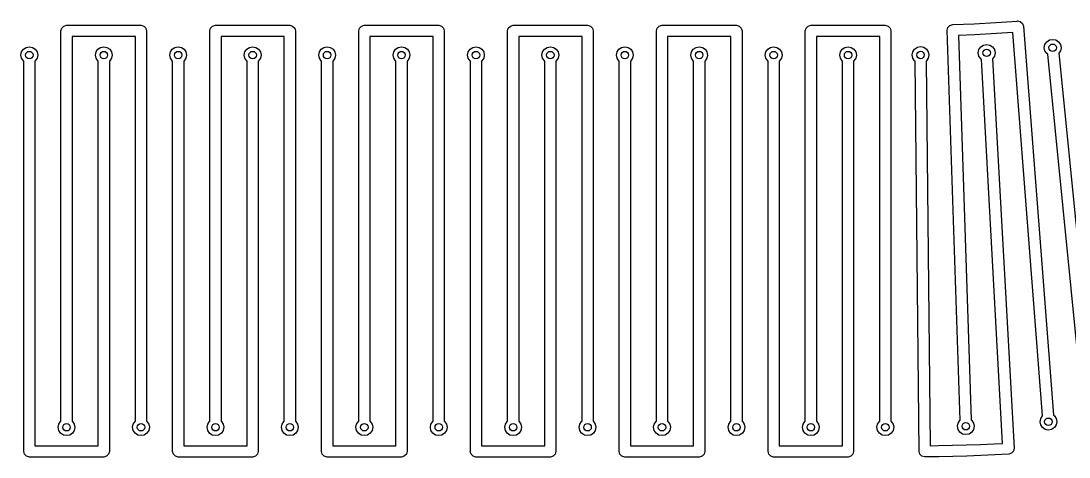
# Model space of a CAD drawing. Extents: x 97 to 314, y -170 to 213.
# Drawn here: x 239.41 to 267.56, y 71.55 to 83.26 of the extents above; entities that cross this region are included whole.
import ezdxf

# ---------------------------------------------------------------- set-up
doc = ezdxf.new("R2010")
doc.units = 0
doc.layers.add('BLACK', color=7, linetype='CONTINUOUS')

msp = doc.modelspace()

# ---------------------------------------------------------------- linework, layer by layer
at = {"layer": 'BLACK', "linetype": 'CONTINUOUS'}
for p, q in [((240.482, 82.9952), (240.502, 83.0702)), ((240.502, 83.0702), (240.557, 83.1251)), ((240.557, 83.1251), (240.632, 83.1452)), ((240.632, 83.1452), (242.631, 83.1452)), ((242.631, 83.1451), (242.632, 83.1452)), ((242.631, 83.1452), (242.631, 83.1451)), ((242.632, 83.1452), (242.707, 83.1251)), ((242.707, 83.1251), (242.761, 83.0702)), ((242.761, 83.0702), (242.782, 82.9952)), ((244.481, 82.9952), (244.501, 83.0702)), ((244.501, 83.0702), (244.556, 83.1251)), ((244.556, 83.1251), (244.631, 83.1452)), ((244.631, 83.1452), (246.63, 83.1452)), ((246.63, 83.1452), (246.631, 83.1451)), ((246.631, 83.1451), (246.631, 83.1452)), ((246.631, 83.1452), (246.706, 83.1251)), ((246.706, 83.1251), (246.761, 83.0702)), ((246.761, 83.0702), (246.781, 82.9952)), ((248.48, 82.9952), (248.5, 83.0702)), ((248.5, 83.0702), (248.555, 83.1251)), ((248.555, 83.1251), (248.63, 83.1452)), ((248.63, 83.1452), (250.629, 83.1452)), ((250.629, 83.1452), (250.63, 83.1451)), ((250.63, 83.1451), (250.63, 83.1452)), ((250.63, 83.1452), (250.705, 83.1251)), ((250.705, 83.1251), (250.76, 83.0702)), ((250.76, 83.0702), (250.78, 82.9952)), ((252.479, 82.9952), (252.499, 83.0702)), ((252.499, 83.0702), (252.554, 83.1251)), ((252.554, 83.1251), (252.629, 83.1452)), ((252.629, 83.1452), (254.629, 83.1452)), ((254.629, 83.1451), (254.629, 83.1452)), ((254.629, 83.1452), (254.704, 83.1251)), ((254.629, 83.1452), (254.629, 83.1451)), ((254.704, 83.1251), (254.759, 83.0702)), ((254.759, 83.0702), (254.779, 82.9952)), ((256.478, 82.9952), (256.498, 83.0702)), ((256.498, 83.0702), (256.553, 83.1251)), ((256.553, 83.1251), (256.628, 83.1452)), ((256.628, 83.1452), (258.628, 83.1452)), ((258.628, 83.1451), (258.628, 83.1452)), ((258.628, 83.1452), (258.703, 83.1251)), ((258.628, 83.1452), (258.628, 83.1451)), ((258.703, 83.1251), (258.758, 83.0702)), ((258.758, 83.0702), (258.778, 82.9952)), ((260.477, 82.9952), (260.497, 83.0702)), ((260.497, 83.0702), (260.552, 83.1251)), ((260.552, 83.1251), (260.627, 83.1452)), ((260.627, 83.1452), (262.627, 83.1452)), ((262.627, 83.1451), (262.627, 83.1452)), ((262.627, 83.1452), (262.702, 83.1251)), ((262.627, 83.1452), (262.627, 83.1451)), ((262.702, 83.1251), (262.757, 83.0702)), ((262.757, 83.0702), (262.777, 82.9952)), ((264.292, 83.0113), (264.309, 83.0869)), ((264.309, 83.0869), (264.362, 83.1436)), ((264.362, 83.1436), (264.437, 83.1661)), ((264.437, 83.1661), (264.44, 83.1652)), ((264.44, 83.1652), (265.017, 83.1884)), ((265.017, 83.1884), (265.596, 83.2202)), ((265.596, 83.2202), (266.172, 83.2604)), ((266.172, 83.2604), (266.176, 83.2618)), ((266.176, 83.2618), (266.176, 83.2617)), ((266.176, 83.2617), (266.176, 83.2618)), ((266.176, 83.2618), (266.252, 83.2475)), ((266.252, 83.2475), (266.311, 83.197)), ((266.311, 83.197), (266.337, 83.1238)), ((266.337, 83.1238), (267.145, 72.6678)), ((240.482, 72.5098), (240.482, 82.9952)), ((242.482, 82.8452), (240.782, 82.8452)), ((240.782, 82.8452), (240.782, 72.5109)), ((242.482, 72.5103), (242.482, 82.8452)), ((242.782, 82.9952), (242.782, 72.5103)), ((244.481, 72.5098), (244.481, 82.9952)), ((246.481, 82.8452), (244.781, 82.8452)), ((244.781, 82.8452), (244.781, 72.5109)), ((246.481, 72.5103), (246.481, 82.8452)), ((246.781, 82.9952), (246.781, 72.5103)), ((248.48, 72.5098), (248.48, 82.9952)), ((250.48, 82.8452), (248.78, 82.8452)), ((248.78, 82.8452), (248.78, 72.5109)), ((250.48, 72.5103), (250.48, 82.8452)), ((250.78, 82.9952), (250.78, 72.5103)), ((252.479, 72.5098), (252.479, 82.9952)), ((254.479, 82.8452), (252.779, 82.8452)), ((252.779, 82.8452), (252.779, 72.5109)), ((254.479, 72.5103), (254.479, 82.8452)), ((254.779, 82.9952), (254.779, 72.5103)), ((256.478, 72.5098), (256.478, 82.9952)), ((258.478, 82.8452), (256.778, 82.8452)), ((256.778, 82.8452), (256.778, 72.5109)), ((258.478, 72.5103), (258.478, 82.8452)), ((258.778, 82.9952), (258.778, 72.5103)), ((260.477, 72.5098), (260.477, 82.9952)), ((262.477, 82.8452), (260.777, 82.8452)), ((260.777, 82.8452), (260.777, 72.5109)), ((262.477, 72.5103), (262.477, 82.8452)), ((262.777, 82.9952), (262.777, 72.5103)), ((264.634, 72.5333), (264.292, 83.0113)), ((265.031, 82.8898), (264.596, 82.8723)), ((264.596, 82.8723), (264.934, 72.541)), ((265.615, 82.9219), (265.031, 82.8898)), ((266.049, 82.9522), (265.615, 82.9219)), ((266.846, 72.6481), (266.049, 82.9522)), ((239.425, 82.4313), (239.473, 82.5043)), ((239.473, 82.5043), (239.546, 82.553)), ((239.546, 82.553), (239.632, 82.5702)), ((239.632, 82.5702), (239.719, 82.553)), ((239.719, 82.553), (239.792, 82.5043)), ((239.792, 82.5043), (239.84, 82.4313)), ((241.424, 82.4313), (241.472, 82.5043)), ((241.472, 82.5043), (241.545, 82.553)), ((241.545, 82.553), (241.632, 82.5702)), ((241.632, 82.5702), (241.718, 82.553)), ((241.718, 82.553), (241.791, 82.5043)), ((241.791, 82.5043), (241.839, 82.4313)), ((243.424, 82.4313), (243.472, 82.5043)), ((243.472, 82.5043), (243.545, 82.553)), ((243.545, 82.553), (243.632, 82.5702)), ((243.632, 82.5702), (243.718, 82.553)), ((243.718, 82.553), (243.791, 82.5043)), ((243.791, 82.5043), (243.839, 82.4313)), ((245.423, 82.4313), (245.472, 82.5043)), ((245.472, 82.5043), (245.545, 82.553)), ((245.545, 82.553), (245.631, 82.5702)), ((245.631, 82.5702), (245.717, 82.553)), ((245.717, 82.553), (245.79, 82.5043)), ((245.79, 82.5043), (245.839, 82.4313)), ((247.423, 82.4313), (247.472, 82.5043)), ((247.472, 82.5043), (247.545, 82.553)), ((247.545, 82.553), (247.631, 82.5702)), ((247.631, 82.5702), (247.717, 82.553)), ((247.717, 82.553), (247.79, 82.5043)), ((247.79, 82.5043), (247.839, 82.4313)), ((249.422, 82.4313), (249.471, 82.5043)), ((249.471, 82.5043), (249.544, 82.553)), ((249.544, 82.553), (249.63, 82.5702)), ((249.63, 82.5702), (249.716, 82.553)), ((249.716, 82.553), (249.789, 82.5043)), ((249.789, 82.5043), (249.838, 82.4313)), ((251.422, 82.4313), (251.471, 82.5043)), ((251.471, 82.5043), (251.544, 82.553)), ((251.544, 82.553), (251.63, 82.5702)), ((251.63, 82.5702), (251.716, 82.553)), ((251.716, 82.553), (251.789, 82.5043)), ((251.789, 82.5043), (251.838, 82.4313)), ((253.421, 82.4313), (253.47, 82.5043)), ((253.47, 82.5043), (253.543, 82.553)), ((253.543, 82.553), (253.629, 82.5702)), ((253.629, 82.5702), (253.715, 82.553)), ((253.715, 82.553), (253.788, 82.5043)), ((253.788, 82.5043), (253.837, 82.4313)), ((255.421, 82.4313), (255.47, 82.5043)), ((255.47, 82.5043), (255.543, 82.553)), ((255.543, 82.553), (255.629, 82.5702)), ((255.629, 82.5702), (255.715, 82.553)), ((255.715, 82.553), (255.788, 82.5043)), ((255.788, 82.5043), (255.837, 82.4313)), ((257.42, 82.4313), (257.469, 82.5043)), ((257.469, 82.5043), (257.542, 82.553)), ((257.542, 82.553), (257.628, 82.5702)), ((257.628, 82.5702), (257.714, 82.553)), ((257.714, 82.553), (257.787, 82.5043)), ((257.787, 82.5043), (257.836, 82.4313)), ((259.42, 82.4313), (259.469, 82.5043)), ((259.469, 82.5043), (259.542, 82.553)), ((259.542, 82.553), (259.628, 82.5702)), ((259.628, 82.5702), (259.714, 82.553)), ((259.714, 82.553), (259.787, 82.5043)), ((259.787, 82.5043), (259.836, 82.4313)), ((261.419, 82.4313), (261.468, 82.5043)), ((261.468, 82.5043), (261.541, 82.553)), ((261.541, 82.553), (261.627, 82.5702)), ((261.627, 82.5702), (261.713, 82.553)), ((261.713, 82.553), (261.786, 82.5043)), ((261.786, 82.5043), (261.835, 82.4313)), ((263.366, 82.4335), (263.415, 82.5065)), ((263.415, 82.5065), (263.488, 82.5552)), ((263.488, 82.5552), (263.574, 82.5724)), ((263.574, 82.5724), (263.66, 82.5552)), ((263.66, 82.5552), (263.733, 82.5065)), ((263.733, 82.5065), (263.782, 82.4335)), ((265.143, 82.4916), (265.192, 82.5646)), ((265.192, 82.5646), (265.265, 82.6134)), ((265.265, 82.6134), (265.351, 82.6305)), ((265.351, 82.6305), (265.437, 82.6134)), ((265.437, 82.6134), (265.51, 82.5646)), ((265.51, 82.5646), (265.559, 82.4916)), ((266.898, 82.5425), (266.915, 82.6286)), ((266.915, 82.4564), (266.898, 82.5425)), ((266.915, 82.6286), (266.964, 82.7016)), ((266.964, 82.7016), (267.037, 82.7504)), ((267.037, 82.7504), (267.123, 82.7675)), ((267.123, 82.7675), (267.209, 82.7504)), ((267.209, 82.7504), (267.282, 82.7016)), ((267.282, 82.7016), (267.331, 82.6286)), ((267.331, 82.6286), (267.348, 82.5425)), ((267.348, 82.5425), (267.331, 82.4564)), ((239.407, 82.3452), (239.425, 82.4313)), ((239.425, 82.2591), (239.407, 82.3452)), ((239.473, 82.1861), (239.425, 82.2591)), ((239.84, 82.2591), (239.792, 82.1861)), ((239.84, 82.4313), (239.857, 82.3452)), ((239.857, 82.3452), (239.84, 82.2591)), ((241.407, 82.3452), (241.424, 82.4313)), ((241.424, 82.2591), (241.407, 82.3452)), ((241.472, 82.1861), (241.424, 82.2591)), ((241.839, 82.2591), (241.791, 82.1861)), ((241.839, 82.4313), (241.857, 82.3452)), ((241.857, 82.3452), (241.839, 82.2591)), ((243.407, 82.3452), (243.424, 82.4313)), ((243.424, 82.2591), (243.407, 82.3452)), ((243.472, 82.1861), (243.424, 82.2591)), ((243.839, 82.2591), (243.791, 82.1861)), ((243.839, 82.4313), (243.857, 82.3452)), ((243.857, 82.3452), (243.839, 82.2591)), ((245.406, 82.3452), (245.423, 82.4313)), ((245.423, 82.2591), (245.406, 82.3452)), ((245.472, 82.1861), (245.423, 82.2591)), ((245.839, 82.2591), (245.79, 82.1861)), ((245.839, 82.4313), (245.856, 82.3452)), ((245.856, 82.3452), (245.839, 82.2591)), ((247.406, 82.3452), (247.423, 82.4313)), ((247.423, 82.2591), (247.406, 82.3452)), ((247.472, 82.1861), (247.423, 82.2591)), ((247.839, 82.2591), (247.79, 82.1861)), ((247.839, 82.4313), (247.856, 82.3452)), ((247.856, 82.3452), (247.839, 82.2591)), ((249.405, 82.3452), (249.422, 82.4313)), ((249.422, 82.2591), (249.405, 82.3452)), ((249.471, 82.1861), (249.422, 82.2591)), ((249.838, 82.2591), (249.789, 82.1861)), ((249.838, 82.4313), (249.855, 82.3452)), ((249.855, 82.3452), (249.838, 82.2591)), ((251.405, 82.3452), (251.422, 82.4313)), ((251.422, 82.2591), (251.405, 82.3452)), ((251.471, 82.1861), (251.422, 82.2591)), ((251.838, 82.2591), (251.789, 82.1861)), ((251.838, 82.4313), (251.855, 82.3452)), ((251.855, 82.3452), (251.838, 82.2591)), ((253.404, 82.3452), (253.421, 82.4313)), ((253.421, 82.2591), (253.404, 82.3452)), ((253.47, 82.1861), (253.421, 82.2591)), ((253.837, 82.2591), (253.788, 82.1861)), ((253.837, 82.4313), (253.854, 82.3452)), ((253.854, 82.3452), (253.837, 82.2591)), ((255.404, 82.3452), (255.421, 82.4313)), ((255.421, 82.2591), (255.404, 82.3452)), ((255.47, 82.1861), (255.421, 82.2591)), ((255.837, 82.2591), (255.788, 82.1861)), ((255.837, 82.4313), (255.854, 82.3452)), ((255.854, 82.3452), (255.837, 82.2591)), ((257.403, 82.3452), (257.42, 82.4313)), ((257.42, 82.2591), (257.403, 82.3452)), ((257.469, 82.1861), (257.42, 82.2591)), ((257.836, 82.2591), (257.787, 82.1861)), ((257.836, 82.4313), (257.853, 82.3452)), ((257.853, 82.3452), (257.836, 82.2591)), ((259.403, 82.3452), (259.42, 82.4313)), ((259.42, 82.2591), (259.403, 82.3452)), ((259.469, 82.1861), (259.42, 82.2591)), ((259.836, 82.2591), (259.787, 82.1861)), ((259.836, 82.4313), (259.853, 82.3452)), ((259.853, 82.3452), (259.836, 82.2591)), ((261.402, 82.3452), (261.419, 82.4313)), ((261.419, 82.2591), (261.402, 82.3452)), ((261.468, 82.1861), (261.419, 82.2591)), ((261.835, 82.2591), (261.786, 82.1861)), ((261.835, 82.4313), (261.852, 82.3452)), ((261.852, 82.3452), (261.835, 82.2591)), ((263.349, 82.3474), (263.366, 82.4335)), ((263.366, 82.2613), (263.349, 82.3474)), ((263.415, 82.1883), (263.366, 82.2613)), ((263.782, 82.2613), (263.733, 82.1883)), ((263.782, 82.4335), (263.799, 82.3474)), ((263.799, 82.3474), (263.782, 82.2613)), ((265.126, 82.4055), (265.143, 82.4916)), ((265.143, 82.3194), (265.126, 82.4055)), ((265.192, 82.2464), (265.143, 82.3194)), ((265.21, 82.2342), (265.192, 82.2464)), ((265.777, 71.9133), (265.21, 82.2342)), ((265.559, 82.3194), (265.51, 82.2464)), ((265.51, 82.2464), (265.51, 82.2463)), ((265.51, 82.2463), (266.085, 71.7798)), ((265.559, 82.4916), (265.576, 82.4055)), ((265.576, 82.4055), (265.559, 82.3194)), ((266.964, 82.3834), (266.915, 82.4564)), ((266.99, 82.3661), (266.964, 82.3834)), ((268.03, 71.9329), (266.99, 82.3661)), ((267.331, 82.4564), (267.289, 82.3932)), ((267.289, 82.3932), (268.314, 72.1094)), ((239.482, 82.18), (239.473, 82.1861)), ((239.482, 71.6975), (239.482, 82.18)), ((239.792, 82.1861), (239.782, 82.18)), ((239.782, 82.18), (239.782, 71.8452)), ((241.482, 82.18), (241.472, 82.1861)), ((241.482, 71.8452), (241.482, 82.18)), ((241.791, 82.1861), (241.782, 82.18)), ((241.782, 82.18), (241.782, 71.6952)), ((243.482, 82.18), (243.472, 82.1861)), ((243.482, 71.6975), (243.482, 82.18)), ((243.791, 82.1861), (243.782, 82.18)), ((243.782, 82.18), (243.782, 71.8452)), ((245.481, 82.18), (245.472, 82.1861)), ((245.481, 71.8452), (245.481, 82.18)), ((245.79, 82.1861), (245.781, 82.18)), ((245.781, 82.18), (245.781, 71.6952)), ((247.481, 82.18), (247.472, 82.1861)), ((247.481, 71.6975), (247.481, 82.18)), ((247.79, 82.1861), (247.781, 82.18)), ((247.781, 82.18), (247.781, 71.8452)), ((249.48, 82.18), (249.471, 82.1861)), ((249.48, 71.8452), (249.48, 82.18)), ((249.789, 82.1861), (249.78, 82.18)), ((249.78, 82.18), (249.78, 71.6952)), ((251.48, 82.18), (251.471, 82.1861)), ((251.48, 71.6975), (251.48, 82.18)), ((251.789, 82.1861), (251.78, 82.18)), ((251.78, 82.18), (251.78, 71.8452)), ((253.479, 82.18), (253.47, 82.1861)), ((253.479, 71.8452), (253.479, 82.18)), ((253.788, 82.1861), (253.779, 82.18)), ((253.779, 82.18), (253.779, 71.6952)), ((255.479, 82.18), (255.47, 82.1861)), ((255.479, 71.6975), (255.479, 82.18)), ((255.788, 82.1861), (255.779, 82.18)), ((255.779, 82.18), (255.779, 71.8452)), ((257.478, 82.18), (257.469, 82.1861)), ((257.478, 71.8452), (257.478, 82.18)), ((257.787, 82.1861), (257.778, 82.18)), ((257.778, 82.18), (257.778, 71.6952)), ((259.478, 82.18), (259.469, 82.1861)), ((259.478, 71.6975), (259.478, 82.18)), ((259.787, 82.1861), (259.778, 82.18)), ((259.778, 82.18), (259.778, 71.8452)), ((261.477, 82.18), (261.468, 82.1861)), ((261.477, 71.8452), (261.477, 82.18)), ((261.786, 82.1861), (261.777, 82.18)), ((261.777, 82.18), (261.777, 71.6952)), ((263.426, 82.181), (263.415, 82.1883)), ((263.536, 71.6968), (263.426, 82.181)), ((263.733, 82.1883), (263.726, 82.1833)), ((263.726, 82.1833), (263.835, 71.8497)), ((266.801, 72.58), (266.846, 72.6481)), ((267.145, 72.6678), (267.168, 72.653)), ((267.168, 72.653), (267.216, 72.58)), ((240.407, 72.3452), (240.425, 72.4313)), ((240.425, 72.4313), (240.473, 72.5043)), ((240.473, 72.5043), (240.482, 72.5098)), ((240.782, 72.5109), (240.792, 72.5043)), ((240.792, 72.5043), (240.84, 72.4313)), ((240.84, 72.4313), (240.857, 72.3452)), ((242.407, 72.3452), (242.424, 72.4313)), ((242.424, 72.4313), (242.472, 72.5043)), ((242.472, 72.5043), (242.482, 72.5103)), ((242.782, 72.5103), (242.791, 72.5043)), ((242.791, 72.5043), (242.839, 72.4313)), ((242.839, 72.4313), (242.857, 72.3452)), ((244.407, 72.3452), (244.424, 72.4313)), ((244.424, 72.4313), (244.472, 72.5043)), ((244.472, 72.5043), (244.481, 72.5098)), ((244.781, 72.5109), (244.791, 72.5043)), ((244.791, 72.5043), (244.839, 72.4313)), ((244.839, 72.4313), (244.857, 72.3452)), ((246.406, 72.3452), (246.423, 72.4313)), ((246.423, 72.4313), (246.472, 72.5043)), ((246.472, 72.5043), (246.481, 72.5103)), ((246.781, 72.5103), (246.79, 72.5043)), ((246.79, 72.5043), (246.839, 72.4313)), ((246.839, 72.4313), (246.856, 72.3452)), ((248.406, 72.3452), (248.423, 72.4313)), ((248.423, 72.4313), (248.472, 72.5043)), ((248.472, 72.5043), (248.48, 72.5098)), ((248.78, 72.5109), (248.79, 72.5043)), ((248.79, 72.5043), (248.839, 72.4313)), ((248.839, 72.4313), (248.856, 72.3452)), ((250.405, 72.3452), (250.422, 72.4313)), ((250.422, 72.4313), (250.471, 72.5043)), ((250.471, 72.5043), (250.48, 72.5103)), ((250.78, 72.5103), (250.789, 72.5043)), ((250.789, 72.5043), (250.838, 72.4313)), ((250.838, 72.4313), (250.855, 72.3452)), ((252.405, 72.3452), (252.422, 72.4313)), ((252.422, 72.4313), (252.471, 72.5043)), ((252.471, 72.5043), (252.479, 72.5098)), ((252.779, 72.5109), (252.789, 72.5043)), ((252.789, 72.5043), (252.838, 72.4313)), ((252.838, 72.4313), (252.855, 72.3452)), ((254.404, 72.3452), (254.421, 72.4313)), ((254.421, 72.4313), (254.47, 72.5043)), ((254.47, 72.5043), (254.479, 72.5103)), ((254.779, 72.5103), (254.788, 72.5043)), ((254.788, 72.5043), (254.837, 72.4313)), ((254.837, 72.4313), (254.854, 72.3452)), ((256.404, 72.3452), (256.421, 72.4313)), ((256.421, 72.4313), (256.47, 72.5043)), ((256.47, 72.5043), (256.478, 72.5098)), ((256.778, 72.5109), (256.788, 72.5043)), ((256.788, 72.5043), (256.837, 72.4313)), ((256.837, 72.4313), (256.854, 72.3452)), ((258.403, 72.3452), (258.42, 72.4313)), ((258.42, 72.4313), (258.469, 72.5043)), ((258.469, 72.5043), (258.478, 72.5103)), ((258.778, 72.5103), (258.787, 72.5043)), ((258.787, 72.5043), (258.836, 72.4313)), ((258.836, 72.4313), (258.853, 72.3452)), ((260.403, 72.3452), (260.42, 72.4313)), ((260.42, 72.4313), (260.469, 72.5043)), ((260.469, 72.5043), (260.477, 72.5098)), ((260.777, 72.5109), (260.787, 72.5043)), ((260.787, 72.5043), (260.836, 72.4313)), ((260.836, 72.4313), (260.853, 72.3452)), ((262.402, 72.3452), (262.419, 72.4313)), ((262.419, 72.4313), (262.468, 72.5043)), ((262.468, 72.5043), (262.477, 72.5103)), ((262.777, 72.5103), (262.786, 72.5043)), ((262.786, 72.5043), (262.835, 72.4313)), ((262.835, 72.4313), (262.852, 72.3452)), ((264.565, 72.3719), (264.582, 72.458)), ((264.582, 72.2858), (264.565, 72.3719)), ((264.582, 72.458), (264.631, 72.531)), ((264.631, 72.531), (264.634, 72.5333)), ((264.934, 72.541), (264.949, 72.531)), ((264.949, 72.531), (264.998, 72.458)), ((264.998, 72.458), (265.015, 72.3719)), ((265.015, 72.3719), (264.998, 72.2858)), ((266.783, 72.4939), (266.801, 72.58)), ((266.801, 72.4078), (266.783, 72.4939)), ((266.849, 72.3348), (266.801, 72.4078)), ((267.216, 72.4078), (267.168, 72.3348)), ((267.216, 72.58), (267.233, 72.4939)), ((267.233, 72.4939), (267.216, 72.4078)), ((240.425, 72.2591), (240.407, 72.3452)), ((240.473, 72.1861), (240.425, 72.2591)), ((240.546, 72.1373), (240.473, 72.1861)), ((240.632, 72.1202), (240.546, 72.1373)), ((240.719, 72.1373), (240.632, 72.1202)), ((240.792, 72.1861), (240.719, 72.1373)), ((240.84, 72.2591), (240.792, 72.1861)), ((240.857, 72.3452), (240.84, 72.2591)), ((242.424, 72.2591), (242.407, 72.3452)), ((242.472, 72.1861), (242.424, 72.2591)), ((242.545, 72.1373), (242.472, 72.1861)), ((242.632, 72.1202), (242.545, 72.1373)), ((242.718, 72.1373), (242.632, 72.1202)), ((242.791, 72.1861), (242.718, 72.1373)), ((242.839, 72.2591), (242.791, 72.1861)), ((242.857, 72.3452), (242.839, 72.2591)), ((244.424, 72.2591), (244.407, 72.3452)), ((244.472, 72.1861), (244.424, 72.2591)), ((244.545, 72.1373), (244.472, 72.1861)), ((244.632, 72.1202), (244.545, 72.1373)), ((244.718, 72.1373), (244.632, 72.1202)), ((244.791, 72.1861), (244.718, 72.1373)), ((244.839, 72.2591), (244.791, 72.1861)), ((244.857, 72.3452), (244.839, 72.2591)), ((246.423, 72.2591), (246.406, 72.3452)), ((246.472, 72.1861), (246.423, 72.2591)), ((246.545, 72.1373), (246.472, 72.1861)), ((246.631, 72.1202), (246.545, 72.1373)), ((246.717, 72.1373), (246.631, 72.1202)), ((246.79, 72.1861), (246.717, 72.1373)), ((246.839, 72.2591), (246.79, 72.1861)), ((246.856, 72.3452), (246.839, 72.2591)), ((248.423, 72.2591), (248.406, 72.3452)), ((248.472, 72.1861), (248.423, 72.2591)), ((248.545, 72.1373), (248.472, 72.1861)), ((248.631, 72.1202), (248.545, 72.1373)), ((248.717, 72.1373), (248.631, 72.1202)), ((248.79, 72.1861), (248.717, 72.1373)), ((248.839, 72.2591), (248.79, 72.1861)), ((248.856, 72.3452), (248.839, 72.2591)), ((250.422, 72.2591), (250.405, 72.3452)), ((250.471, 72.1861), (250.422, 72.2591)), ((250.544, 72.1373), (250.471, 72.1861)), ((250.63, 72.1202), (250.544, 72.1373)), ((250.716, 72.1373), (250.63, 72.1202)), ((250.789, 72.1861), (250.716, 72.1373)), ((250.838, 72.2591), (250.789, 72.1861)), ((250.855, 72.3452), (250.838, 72.2591)), ((252.422, 72.2591), (252.405, 72.3452)), ((252.471, 72.1861), (252.422, 72.2591)), ((252.544, 72.1373), (252.471, 72.1861)), ((252.63, 72.1202), (252.544, 72.1373)), ((252.716, 72.1373), (252.63, 72.1202)), ((252.789, 72.1861), (252.716, 72.1373)), ((252.838, 72.2591), (252.789, 72.1861)), ((252.855, 72.3452), (252.838, 72.2591)), ((254.421, 72.2591), (254.404, 72.3452)), ((254.47, 72.1861), (254.421, 72.2591)), ((254.543, 72.1373), (254.47, 72.1861)), ((254.629, 72.1202), (254.543, 72.1373)), ((254.715, 72.1373), (254.629, 72.1202)), ((254.788, 72.1861), (254.715, 72.1373)), ((254.837, 72.2591), (254.788, 72.1861)), ((254.854, 72.3452), (254.837, 72.2591)), ((256.421, 72.2591), (256.404, 72.3452)), ((256.47, 72.1861), (256.421, 72.2591)), ((256.543, 72.1373), (256.47, 72.1861)), ((256.629, 72.1202), (256.543, 72.1373)), ((256.715, 72.1373), (256.629, 72.1202)), ((256.788, 72.1861), (256.715, 72.1373)), ((256.837, 72.2591), (256.788, 72.1861)), ((256.854, 72.3452), (256.837, 72.2591)), ((258.42, 72.2591), (258.403, 72.3452)), ((258.469, 72.1861), (258.42, 72.2591)), ((258.542, 72.1373), (258.469, 72.1861)), ((258.628, 72.1202), (258.542, 72.1373)), ((258.714, 72.1373), (258.628, 72.1202)), ((258.787, 72.1861), (258.714, 72.1373)), ((258.836, 72.2591), (258.787, 72.1861)), ((258.853, 72.3452), (258.836, 72.2591)), ((260.42, 72.2591), (260.403, 72.3452)), ((260.469, 72.1861), (260.42, 72.2591)), ((260.542, 72.1373), (260.469, 72.1861)), ((260.628, 72.1202), (260.542, 72.1373)), ((260.714, 72.1373), (260.628, 72.1202)), ((260.787, 72.1861), (260.714, 72.1373)), ((260.836, 72.2591), (260.787, 72.1861)), ((260.853, 72.3452), (260.836, 72.2591)), ((262.419, 72.2591), (262.402, 72.3452)), ((262.468, 72.1861), (262.419, 72.2591)), ((262.541, 72.1373), (262.468, 72.1861)), ((262.627, 72.1202), (262.541, 72.1373)), ((262.713, 72.1373), (262.627, 72.1202)), ((262.786, 72.1861), (262.713, 72.1373)), ((262.835, 72.2591), (262.786, 72.1861)), ((262.852, 72.3452), (262.835, 72.2591)), ((264.631, 72.2128), (264.582, 72.2858)), ((264.704, 72.1641), (264.631, 72.2128)), ((264.79, 72.1469), (264.704, 72.1641)), ((264.876, 72.1641), (264.79, 72.1469)), ((264.949, 72.2128), (264.876, 72.1641)), ((264.998, 72.2858), (264.949, 72.2128)), ((266.922, 72.2861), (266.849, 72.3348)), ((267.008, 72.2689), (266.922, 72.2861)), ((267.095, 72.2861), (267.008, 72.2689)), ((267.168, 72.3348), (267.095, 72.2861)), ((239.782, 71.8452), (241.482, 71.8452)), ((243.782, 71.8452), (245.481, 71.8452)), ((247.781, 71.8452), (249.48, 71.8452)), ((251.78, 71.8452), (253.479, 71.8452)), ((255.779, 71.8452), (257.478, 71.8452)), ((259.778, 71.8452), (261.477, 71.8452)), ((263.835, 71.8497), (264.058, 71.8529)), ((264.058, 71.8529), (264.432, 71.861)), ((264.432, 71.861), (264.805, 71.8718)), ((264.805, 71.8718), (264.806, 71.8722)), ((264.806, 71.8722), (264.806, 71.8722)), ((264.806, 71.8722), (264.807, 71.8719)), ((264.807, 71.8719), (265.18, 71.8855)), ((265.18, 71.8855), (265.554, 71.9018)), ((265.554, 71.9018), (265.777, 71.9133)), ((239.482, 71.6952), (239.482, 71.6975)), ((239.502, 71.6202), (239.482, 71.6952)), ((239.557, 71.5653), (239.502, 71.6202)), ((239.632, 71.5452), (239.557, 71.5653)), ((241.631, 71.5452), (239.632, 71.5452)), ((241.632, 71.5452), (241.631, 71.5452)), ((241.631, 71.5452), (241.631, 71.5452)), ((241.707, 71.5653), (241.632, 71.5452)), ((241.761, 71.6202), (241.707, 71.5653)), ((241.782, 71.6952), (241.761, 71.6202)), ((243.481, 71.6952), (243.482, 71.6975)), ((243.501, 71.6202), (243.481, 71.6952)), ((243.556, 71.5653), (243.501, 71.6202)), ((243.631, 71.5452), (243.556, 71.5653)), ((245.631, 71.5452), (243.631, 71.5452)), ((245.706, 71.5653), (245.631, 71.5452)), ((245.631, 71.5452), (245.631, 71.5452)), ((245.631, 71.5452), (245.631, 71.5452)), ((245.761, 71.6202), (245.706, 71.5653)), ((245.781, 71.6952), (245.761, 71.6202)), ((247.48, 71.6952), (247.481, 71.6975)), ((247.5, 71.6202), (247.48, 71.6952)), ((247.555, 71.5653), (247.5, 71.6202)), ((247.63, 71.5452), (247.555, 71.5653)), ((249.63, 71.5452), (247.63, 71.5452)), ((249.705, 71.5653), (249.63, 71.5452)), ((249.63, 71.5452), (249.63, 71.5452)), ((249.63, 71.5452), (249.63, 71.5452)), ((249.76, 71.6202), (249.705, 71.5653)), ((249.78, 71.6952), (249.76, 71.6202)), ((251.479, 71.6952), (251.48, 71.6975)), ((251.499, 71.6202), (251.479, 71.6952)), ((251.554, 71.5653), (251.499, 71.6202)), ((251.629, 71.5452), (251.554, 71.5653)), ((253.629, 71.5452), (251.629, 71.5452)), ((253.704, 71.5653), (253.629, 71.5452)), ((253.629, 71.5452), (253.629, 71.5452)), ((253.629, 71.5452), (253.629, 71.5452)), ((253.759, 71.6202), (253.704, 71.5653)), ((253.779, 71.6952), (253.759, 71.6202)), ((255.478, 71.6952), (255.479, 71.6975)), ((255.499, 71.6202), (255.478, 71.6952)), ((255.553, 71.5653), (255.499, 71.6202)), ((255.628, 71.5452), (255.553, 71.5653)), ((257.628, 71.5452), (255.628, 71.5452)), ((257.703, 71.5653), (257.628, 71.5452)), ((257.628, 71.5452), (257.628, 71.5452)), ((257.628, 71.5452), (257.628, 71.5452)), ((257.758, 71.6202), (257.703, 71.5653)), ((257.778, 71.6952), (257.758, 71.6202)), ((259.478, 71.6952), (259.478, 71.6975)), ((259.498, 71.6202), (259.478, 71.6952)), ((259.553, 71.5653), (259.498, 71.6202)), ((259.628, 71.5452), (259.553, 71.5653)), ((261.627, 71.5452), (259.628, 71.5452)), ((261.702, 71.5653), (261.627, 71.5452)), ((261.627, 71.5452), (261.627, 71.5452)), ((261.627, 71.5452), (261.627, 71.5452)), ((261.757, 71.6202), (261.702, 71.5653)), ((261.777, 71.6952), (261.757, 71.6202)), ((263.536, 71.6964), (263.536, 71.6968)), ((263.557, 71.6216), (263.536, 71.6964)), ((263.612, 71.5673), (263.557, 71.6216)), ((263.688, 71.548), (263.612, 71.5673)), ((264.064, 71.5533), (263.688, 71.548)), ((263.688, 71.548), (263.688, 71.548)), ((263.688, 71.548), (263.688, 71.548)), ((263.688, 71.548), (263.688, 71.548)), ((263.688, 71.548), (263.688, 71.548)), ((264.44, 71.5614), (264.064, 71.5533)), ((264.816, 71.5723), (264.44, 71.5614)), ((265.192, 71.586), (264.816, 71.5723)), ((264.816, 71.5723), (264.816, 71.5723)), ((264.816, 71.5723), (264.816, 71.5723)), ((265.568, 71.6025), (265.192, 71.586)), ((265.943, 71.6218), (265.568, 71.6025)), ((265.944, 71.6218), (265.943, 71.6218)), ((265.943, 71.6218), (265.943, 71.6218)), ((266.018, 71.646), (265.944, 71.6218)), ((265.944, 71.6218), (265.944, 71.6218)), ((266.069, 71.7038), (266.018, 71.646)), ((266.085, 71.7798), (266.069, 71.7038))]:
    msp.add_line(p, q, dxfattribs=at)
at = {"layer": 'BLACK'}
for centre in [(265.351, 82.4055), (267.123, 82.5425), (239.632, 82.3452), (241.632, 82.3452), (243.632, 82.3452), (245.631, 82.3452), (247.631, 82.3452), (249.63, 82.3452), (251.63, 82.3452), (253.629, 82.3452), (255.629, 82.3452), (257.628, 82.3452), (259.628, 82.3452), (261.627, 82.3452), (263.574, 82.3474), (240.632, 72.3452), (242.632, 72.3452), (244.632, 72.3452), (246.631, 72.3452), (248.631, 72.3452), (250.63, 72.3452), (252.63, 72.3452), (254.629, 72.3452), (256.629, 72.3452), (258.628, 72.3452), (260.628, 72.3452), (262.627, 72.3452), (264.79, 72.3719), (267.008, 72.4939)]:
    msp.add_circle(centre, 0.1, dxfattribs=at)

doc.saveas('drawing.dxf')
